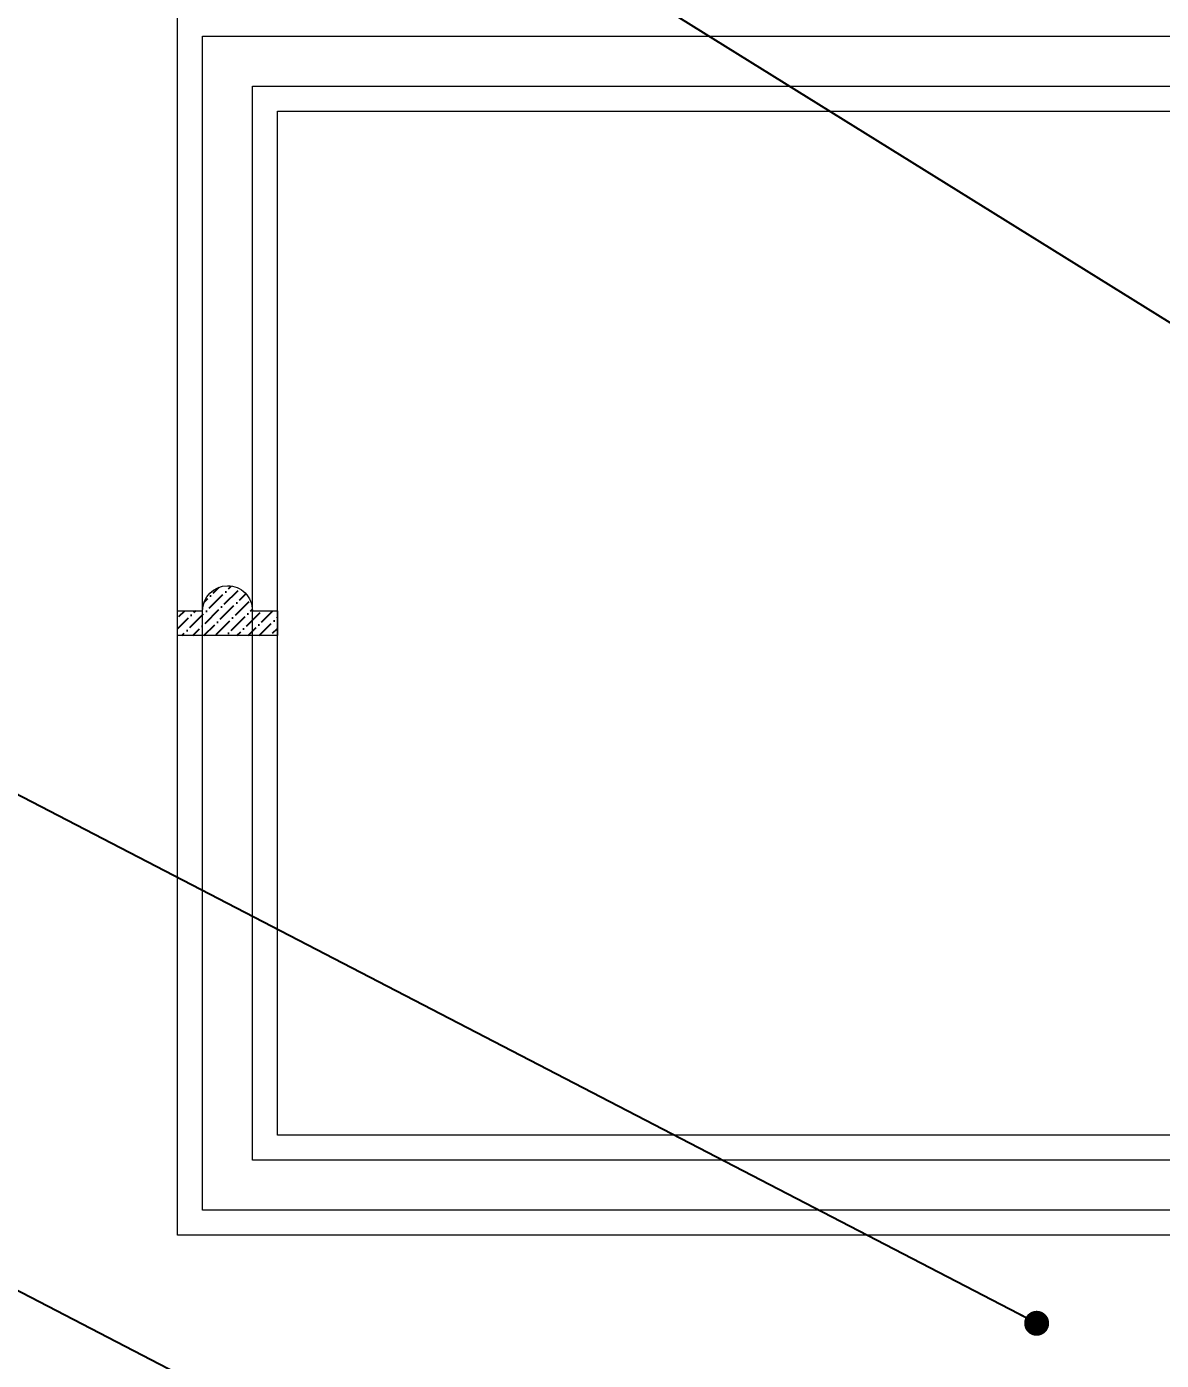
# Model space of a CAD drawing. Header units: inches. Extents: x 193287 to 241687, y 437648 to 550079.
# Drawn here: x 221522 to 221976, y 450695 to 451229 of the extents above; entities that cross this region are included whole.
import ezdxf

# ---------------------------------------------------------------- set-up
doc = ezdxf.new("R2010")
doc.units = ezdxf.units.IN
doc.header["$MEASUREMENT"] = 0
doc.layers.add('A-Dim-ID', color=9, linetype='Continuous', lineweight=20)
doc.layers.add('CQ Marble', color=6, linetype='Continuous', lineweight=0)
doc.layers.add('CQ marble hatch', color=8, linetype='Continuous')
doc.layers.add('CQ_callout', color=34, linetype='Continuous')
doc.styles.add('ST9', font='romans.shx', dxfattribs={"width": 0.8})
doc.styles.get("Standard").update_dxf_attribs({"font": 'arial.ttf'})
doc.dimstyles.new('DIM-20', dxfattribs={"dimscale": 1000, "dimtxt": 0.044, "dimasz": 0.035, "dimexe": 0.022, "dimexo": 0.022, "dimgap": 0.022, "dimtad": 1, "dimdec": 0, "dimzin": 0, "dimdsep": 46, "dimtxsty": 'ST9', "dimblk1": 'ARCHTICK', "dimblk2": 'ARCHTICK', "dimsah": 1, "dimcen": 0.088, "dimdle": 0.04, "dimclrd": 256, "dimclre": 256, "dimclrt": 3, "dimadec": 0, "dimazin": 0, "dimtfac": 1, "dimtdec": 0, "dimtix": 1, "dimtofl": 0, "dimtmove": 1, "dimatfit": 3, "dimldrblk": 'CLOSED', "dimfxl": 1, "dimtolj": 1, "dimtzin": 0, "dimarcsym": 0})
doc.dimstyles.get("Standard").update_dxf_attribs({"dimtxt": 0.18, "dimasz": 0.18, "dimexe": 0.18, "dimexo": 0.0625, "dimgap": 0.09, "dimtad": 0, "dimtih": 1, "dimtoh": 1, "dimdec": 4, "dimzin": 0, "dimdsep": 46, "dimtxsty": 'Standard', "dimcen": 0.09, "dimadec": 0, "dimazin": 0, "dimtfac": 1, "dimtdec": 4, "dimtofl": 0, "dimtmove": 0, "dimatfit": 3, "dimfxl": 1, "dimtolj": 1, "dimtzin": 0, "dimarcsym": 0})

# ---------------------------------------------------------------- blocks, each defined once
blk = doc.blocks.new('_ARCHTICK')
at = {"color": 0, "linetype": 'ByBlock', "const_width": 0.15}
blk.add_lwpolyline([(-0.5, -0.5), (0.5, 0.5)], dxfattribs=at)
blk = doc.blocks.new('*D2350')
at = {"layer": 'A-Dim-ID', "lineweight": -2, "transparency": 16777216}
for p, q in [((219506.22, 451808.63), (219506.22, 448295.6)), ((221660.67, 451768.63), (219484.22, 451768.63)), ((220995.06, 448335.6), (219484.22, 448335.6))]:
    blk.add_line(p, q, dxfattribs=at)
at = {"layer": 'Defpoints', "color": 0, "transparency": 16777216}
for p in [(221682.67, 451768.63, 0), (219506.22, 448335.6), (221017.06, 448335.6, 0)]:
    blk.add_point(p, dxfattribs=at)
at = {"layer": 'A-Dim-ID', "lineweight": -2, "transparency": 16777216, "xscale": 20, "yscale": 20, "zscale": 20}
for p, rotation in [((219506.22, 451768.63), 90), ((219506.22, 448335.6), 270)]:
    blk.add_blockref('_ARCHTICK', p, dxfattribs=dict(at, rotation=rotation))
at = {"layer": 'A-Dim-ID', "color": 3, "transparency": 16777216, "insert": (219464.22, 450052.12), "char_height": 40, "attachment_point": 5, "rotation": 90, "style": 'ST9'}
blk.add_mtext('\\A1;3433', dxfattribs=at)
blk = doc.blocks.new('_CLOSED')
at = {"color": 0, "linetype": 'ByBlock'}
for p, q in [((-1, 0.167), (0, 0)), ((-1, 0.167), (-1, -0.167)), ((0, 0), (-1, -0.167)), ((0, 0), (-1, 0))]:
    blk.add_line(p, q, dxfattribs=at)

msp = doc.modelspace()

# ---------------------------------------------------------------- hatches: boundary and pattern name
at = {"layer": 'CQ marble hatch', "ltscale": 1000, "extrusion": (-4.88522e-08, 5.98593e-09, 1)}
h = msp.add_hatch(dxfattribs=at)
h.set_pattern_fill('ANSI36', color=256, scale=25, style=0)
h.set_pattern_definition([(45, (6, 4e-14), (1.657281518, 6.0766989), [7.8125, -1.5625, 0, -1.5625])])
edge = h.paths.add_edge_path()
edge.add_line((221622.363, 450995.619), (221622.363, 450985.619))
edge.add_line((221622.363, 450985.619), (221582.363, 450985.619))
edge.add_line((221582.363, 450985.619), (221582.363, 450995.619))
edge.add_line((221582.363, 450995.619), (221592.363, 450995.619))
edge.add_arc((221602.5, 450995.482), 10.138, 90.77402, 179.22598, ccw=False)
edge.add_arc((221602.416, 450995.672), 9.947, -0.3038, 90.3038, ccw=False)
edge.add_line((221612.363, 450995.619), (221622.363, 450995.619))

# ---------------------------------------------------------------- linework, layer by layer
at = {"layer": 'CQ Marble', "extrusion": (-4.88522e-08, 5.98593e-09, 1), "elevation": -0.009}
for points in [[(221582.363, 451235.594), (222276.363, 451235.594), (222276.363, 450745.644), (221582.363, 450745.644)], [(221622.363, 451195.594), (222236.363, 451195.594), (222236.363, 450785.644), (221622.363, 450785.644)]]:
    msp.add_lwpolyline(points, close=True, dxfattribs=at)
at = {"layer": 'CQ Marble', "color": 8, "extrusion": (-4.88522e-08, 5.98593e-09, 1), "elevation": -0.009}
for points in [[(221592.363, 451225.594), (222266.363, 451225.594), (222266.363, 450755.644), (221592.363, 450755.644)], [(221612.363, 451205.594), (222246.363, 451205.594), (222246.363, 450775.644), (221612.363, 450775.644)]]:
    msp.add_lwpolyline(points, close=True, dxfattribs=at)
at = {"layer": 'CQ Marble', "ltscale": 1000, "extrusion": (-4.88522e-08, 5.98593e-09, 1), "elevation": -0.009}
msp.add_lwpolyline([(221622.363, 450995.619), (221622.363, 450985.619), (221582.363, 450985.619), (221582.363, 450995.619), (221592.363, 450995.619, -0.406322), (221602.363, 451005.619, -0.417323), (221612.363, 450995.619)], format="xyb", close=True, dxfattribs=at)

# ---------------------------------------------------------------- dimensions: what is measured, and where the dimension line sits
at = {"layer": 'A-Dim-ID'}
dim = msp.add_linear_dim(base=(219506.216, 448335.597, 0), p1=(221682.674, 451768.634, 0), p2=(221017.064, 448335.597, 0), angle=90, dimstyle='DIM-20', override={"dimtxt": 0.04, "dimasz": 0.02}, dxfattribs=at)
dim.commit()
dim.dimension.update_dxf_attribs({"geometry": '*D2350', "text_midpoint": (219464.216, 450052.116, 0)})

# ---------------------------------------------------------------- leaders
at = {"layer": 'CQ_callout', "color": 8}
for points in [[(222414.655, 450840.647, 0), (221436.046, 451448.83, 0), (221117.56, 451448.83, 0)], [(221926.363, 450710.297, 0), (221436.046, 450964.658, 0), (221117.56, 450964.658, 0)], [(221687.478, 450635.644, 0), (221436.046, 450766.079, 0), (221117.56, 450766.079, 0)]]:
    msp.add_leader(points, dimstyle='Standard', override={"dimasz": 10, "dimldrblk": 'Dot', "dimfxl": 0.1, "dimarcsym": 2}, dxfattribs=at)

doc.saveas('drawing.dxf')
